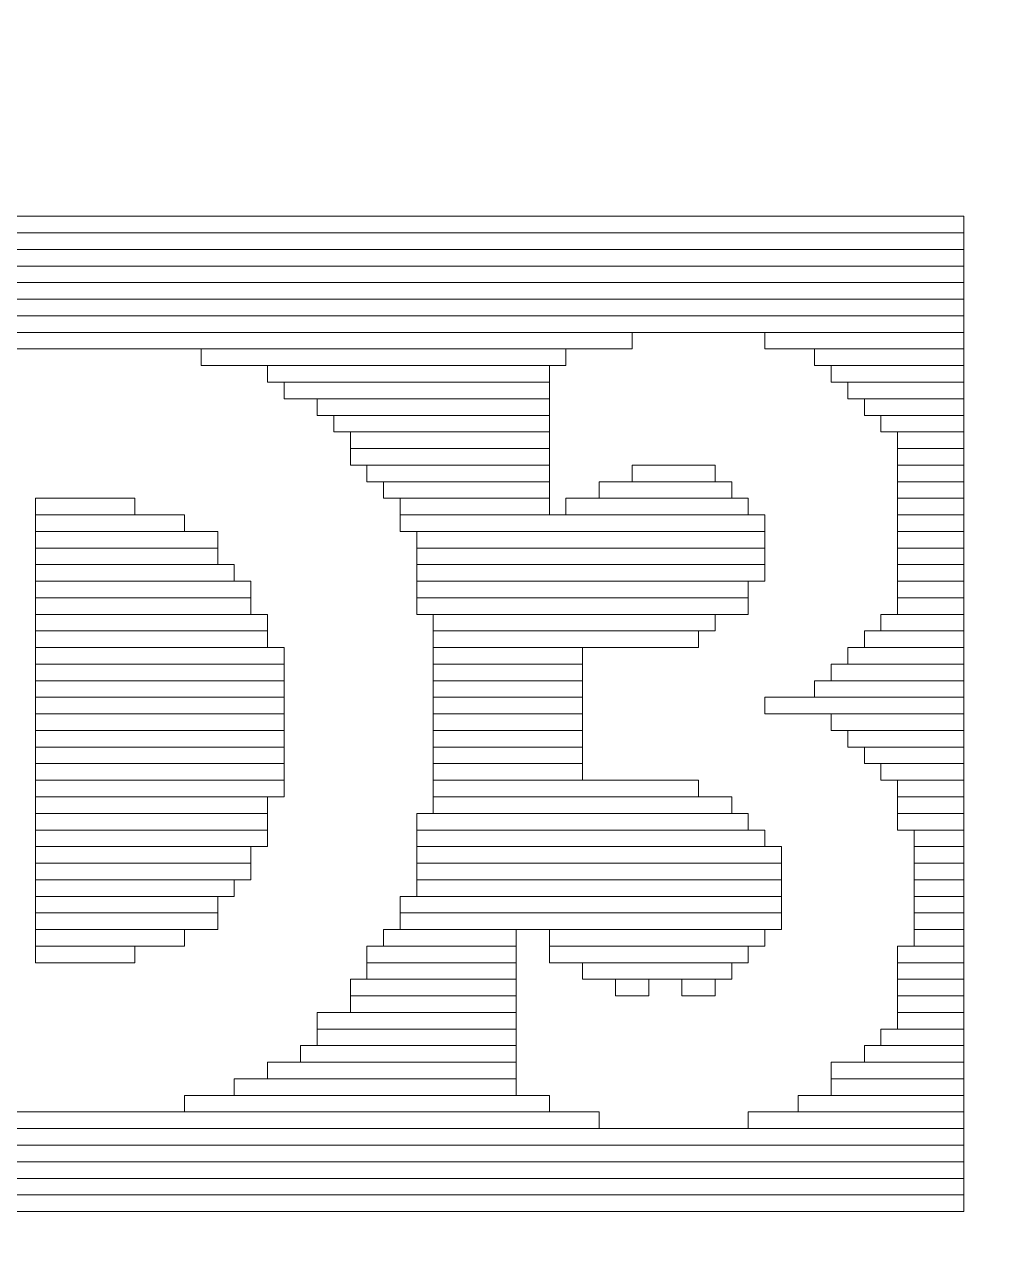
# Model space of a CAD drawing. Header units: millimetres. Extents: x -86 to 67, y -55 to 52.
# Drawn here: x 3.467 to 4.94, y -42.646 to -40.76 of the extents above; entities that cross this region are included whole.
import ezdxf

# ---------------------------------------------------------------- set-up
doc = ezdxf.new("R2010")
doc.units = ezdxf.units.MM
doc.header["$MEASUREMENT"] = 0
doc.layers.add('BG_OUTLINE', color=7, linetype='Continuous')
doc.layers.add('MA_PEN3', color=7, linetype='Continuous')

msp = doc.modelspace()

# ---------------------------------------------------------------- linework, layer by layer
at = {"layer": 'BG_OUTLINE', "color": 3, "lineweight": 9}
msp.add_open_spline([(-60.0926, 34.7331), (-60.0926, 34.7331), (63.7724, 34.7331), (63.7724, 34.7331), (63.7724, 34.7331), (64.585, 34.7336), (65.3646, 34.4113), (65.9396, 33.837), (65.9396, 33.837), (66.5146, 33.2627), (66.8379, 32.4797), (66.8384, 31.667), (66.8384, 31.667), (66.8384, 31.667), (66.8412, -52.28), (66.8412, -52.28), (66.8412, -52.28), (66.8412, -52.28), (66.8384, -52.1933), (66.8384, -52.1933), (66.8384, -52.1933), (66.8389, -53.006), (66.5166, -53.7856), (65.9424, -54.3606), (65.9424, -54.3606), (65.3681, -54.9356), (64.585, -55.2589), (63.7724, -55.2594), (63.7724, -55.2594), (63.7724, -55.2594), (-60.1869, -55.2594), (-60.1869, -55.2594), (-60.1869, -55.2594), (-60.1869, -55.2594), (-60.0853, -55.2518), (-60.0853, -55.2518), (-60.0853, -55.2518), (-60.8979, -55.2523), (-61.6775, -54.9299), (-62.2525, -54.3557), (-62.2525, -54.3557), (-62.8275, -53.7814), (-63.1508, -52.9984), (-63.1513, -52.1857), (-63.1513, -52.1857), (-63.1513, -52.1857), (-63.1587, 31.667), (-63.1587, 31.667), (-63.1587, 31.667), (-63.1592, 32.4797), (-62.8369, 33.2593), (-62.2626, 33.8343), (-62.2626, 33.8343), (-61.6883, 34.4093), (-60.9053, 34.7326), (-60.0926, 34.7331)], degree=3, knots=[0, 0, 0, 0, 0.071429, 0.071429, 0.071429, 0.071429, 0.142857, 0.142857, 0.142857, 0.142857, 0.214286, 0.214286, 0.214286, 0.214286, 0.285714, 0.285714, 0.285714, 0.285714, 0.357143, 0.357143, 0.357143, 0.357143, 0.428571, 0.428571, 0.428571, 0.428571, 0.5, 0.5, 0.5, 0.5, 0.571429, 0.571429, 0.571429, 0.571429, 0.642857, 0.642857, 0.642857, 0.642857, 0.714286, 0.714286, 0.714286, 0.714286, 0.785714, 0.785714, 0.785714, 0.785714, 0.857143, 0.857143, 0.857143, 0.857143, 0.928571, 0.928571, 0.928571, 0.928571, 1, 1, 1, 1], dxfattribs=at)
at = {"layer": 'MA_PEN3', "color": 5, "lineweight": 9}
for points in [[(-0.1489, -41.0786), (-0.1489, -41.0786), (-0.1489, -41.0532), (-0.1489, -41.0532), (-0.1489, -41.0532), (-0.1489, -41.0532), (4.9057, -41.0532), (4.9057, -41.0532), (4.9057, -41.0532), (4.9057, -41.0532), (4.9057, -41.0786), (4.9057, -41.0786), (4.9057, -41.0786), (4.9057, -41.0786), (-0.1489, -41.0786), (-0.1489, -41.0786)], [(-0.1489, -41.104), (-0.1489, -41.104), (-0.1489, -41.0786), (-0.1489, -41.0786), (-0.1489, -41.0786), (-0.1489, -41.0786), (4.9057, -41.0786), (4.9057, -41.0786), (4.9057, -41.0786), (4.9057, -41.0786), (4.9057, -41.104), (4.9057, -41.104), (4.9057, -41.104), (4.9057, -41.104), (-0.1489, -41.104), (-0.1489, -41.104)], [(-0.1489, -41.1294), (-0.1489, -41.1294), (-0.1489, -41.104), (-0.1489, -41.104), (-0.1489, -41.104), (-0.1489, -41.104), (4.9057, -41.104), (4.9057, -41.104), (4.9057, -41.104), (4.9057, -41.104), (4.9057, -41.1294), (4.9057, -41.1294), (4.9057, -41.1294), (4.9057, -41.1294), (-0.1489, -41.1294), (-0.1489, -41.1294)], [(-0.1489, -41.1548), (-0.1489, -41.1548), (-0.1489, -41.1294), (-0.1489, -41.1294), (-0.1489, -41.1294), (-0.1489, -41.1294), (4.9057, -41.1294), (4.9057, -41.1294), (4.9057, -41.1294), (4.9057, -41.1294), (4.9057, -41.1548), (4.9057, -41.1548), (4.9057, -41.1548), (4.9057, -41.1548), (-0.1489, -41.1548), (-0.1489, -41.1548)], [(-0.1489, -41.1802), (-0.1489, -41.1802), (-0.1489, -41.1548), (-0.1489, -41.1548), (-0.1489, -41.1548), (-0.1489, -41.1548), (4.9057, -41.1548), (4.9057, -41.1548), (4.9057, -41.1548), (4.9057, -41.1548), (4.9057, -41.1802), (4.9057, -41.1802), (4.9057, -41.1802), (4.9057, -41.1802), (-0.1489, -41.1802), (-0.1489, -41.1802)], [(-0.1489, -41.2056), (-0.1489, -41.2056), (-0.1489, -41.1802), (-0.1489, -41.1802), (-0.1489, -41.1802), (-0.1489, -41.1802), (4.9057, -41.1802), (4.9057, -41.1802), (4.9057, -41.1802), (4.9057, -41.1802), (4.9057, -41.2056), (4.9057, -41.2056), (4.9057, -41.2056), (4.9057, -41.2056), (-0.1489, -41.2056), (-0.1489, -41.2056)], [(-0.1489, -41.231), (-0.1489, -41.231), (-0.1489, -41.2056), (-0.1489, -41.2056), (-0.1489, -41.2056), (-0.1489, -41.2056), (4.9057, -41.2056), (4.9057, -41.2056), (4.9057, -41.2056), (4.9057, -41.2056), (4.9057, -41.231), (4.9057, -41.231), (4.9057, -41.231), (4.9057, -41.231), (-0.1489, -41.231), (-0.1489, -41.231)], [(-0.1489, -41.2564), (-0.1489, -41.2564), (-0.1489, -41.231), (-0.1489, -41.231), (-0.1489, -41.231), (-0.1489, -41.231), (4.3977, -41.231), (4.3977, -41.231), (4.3977, -41.231), (4.3977, -41.231), (4.3977, -41.2564), (4.3977, -41.2564), (4.3977, -41.2564), (4.3977, -41.2564), (-0.1489, -41.2564), (-0.1489, -41.2564)], [(4.6009, -41.2564), (4.6009, -41.2564), (4.6009, -41.231), (4.6009, -41.231), (4.6009, -41.231), (4.6009, -41.231), (4.9057, -41.231), (4.9057, -41.231), (4.9057, -41.231), (4.9057, -41.231), (4.9057, -41.2564), (4.9057, -41.2564), (4.9057, -41.2564), (4.9057, -41.2564), (4.6009, -41.2564), (4.6009, -41.2564)], [(3.7373, -41.2818), (3.7373, -41.2818), (3.7373, -41.2564), (3.7373, -41.2564), (3.7373, -41.2564), (3.7373, -41.2564), (4.2961, -41.2564), (4.2961, -41.2564), (4.2961, -41.2564), (4.2961, -41.2564), (4.2961, -41.2818), (4.2961, -41.2818), (4.2961, -41.2818), (4.2961, -41.2818), (3.7373, -41.2818), (3.7373, -41.2818)], [(4.6771, -41.2818), (4.6771, -41.2818), (4.6771, -41.2564), (4.6771, -41.2564), (4.6771, -41.2564), (4.6771, -41.2564), (4.9057, -41.2564), (4.9057, -41.2564), (4.9057, -41.2564), (4.9057, -41.2564), (4.9057, -41.2818), (4.9057, -41.2818), (4.9057, -41.2818), (4.9057, -41.2818), (4.6771, -41.2818), (4.6771, -41.2818)], [(3.8389, -41.3072), (3.8389, -41.3072), (3.8389, -41.2818), (3.8389, -41.2818), (3.8389, -41.2818), (3.8389, -41.2818), (4.2707, -41.2818), (4.2707, -41.2818), (4.2707, -41.2818), (4.2707, -41.2818), (4.2707, -41.3072), (4.2707, -41.3072), (4.2707, -41.3072), (4.2707, -41.3072), (3.8389, -41.3072), (3.8389, -41.3072)], [(4.7025, -41.3072), (4.7025, -41.3072), (4.7025, -41.2818), (4.7025, -41.2818), (4.7025, -41.2818), (4.7025, -41.2818), (4.9057, -41.2818), (4.9057, -41.2818), (4.9057, -41.2818), (4.9057, -41.2818), (4.9057, -41.3072), (4.9057, -41.3072), (4.9057, -41.3072), (4.9057, -41.3072), (4.7025, -41.3072), (4.7025, -41.3072)], [(3.8643, -41.3326), (3.8643, -41.3326), (3.8643, -41.3072), (3.8643, -41.3072), (3.8643, -41.3072), (3.8643, -41.3072), (4.2707, -41.3072), (4.2707, -41.3072), (4.2707, -41.3072), (4.2707, -41.3072), (4.2707, -41.3326), (4.2707, -41.3326), (4.2707, -41.3326), (4.2707, -41.3326), (3.8643, -41.3326), (3.8643, -41.3326)], [(4.7279, -41.3326), (4.7279, -41.3326), (4.7279, -41.3072), (4.7279, -41.3072), (4.7279, -41.3072), (4.7279, -41.3072), (4.9057, -41.3072), (4.9057, -41.3072), (4.9057, -41.3072), (4.9057, -41.3072), (4.9057, -41.3326), (4.9057, -41.3326), (4.9057, -41.3326), (4.9057, -41.3326), (4.7279, -41.3326), (4.7279, -41.3326)], [(3.9151, -41.358), (3.9151, -41.358), (3.9151, -41.3326), (3.9151, -41.3326), (3.9151, -41.3326), (3.9151, -41.3326), (4.2707, -41.3326), (4.2707, -41.3326), (4.2707, -41.3326), (4.2707, -41.3326), (4.2707, -41.358), (4.2707, -41.358), (4.2707, -41.358), (4.2707, -41.358), (3.9151, -41.358), (3.9151, -41.358)], [(4.7533, -41.358), (4.7533, -41.358), (4.7533, -41.3326), (4.7533, -41.3326), (4.7533, -41.3326), (4.7533, -41.3326), (4.9057, -41.3326), (4.9057, -41.3326), (4.9057, -41.3326), (4.9057, -41.3326), (4.9057, -41.358), (4.9057, -41.358), (4.9057, -41.358), (4.9057, -41.358), (4.7533, -41.358), (4.7533, -41.358)], [(3.9405, -41.3834), (3.9405, -41.3834), (3.9405, -41.358), (3.9405, -41.358), (3.9405, -41.358), (3.9405, -41.358), (4.2707, -41.358), (4.2707, -41.358), (4.2707, -41.358), (4.2707, -41.358), (4.2707, -41.3834), (4.2707, -41.3834), (4.2707, -41.3834), (4.2707, -41.3834), (3.9405, -41.3834), (3.9405, -41.3834)], [(4.7787, -41.3834), (4.7787, -41.3834), (4.7787, -41.358), (4.7787, -41.358), (4.7787, -41.358), (4.7787, -41.358), (4.9057, -41.358), (4.9057, -41.358), (4.9057, -41.358), (4.9057, -41.358), (4.9057, -41.3834), (4.9057, -41.3834), (4.9057, -41.3834), (4.9057, -41.3834), (4.7787, -41.3834), (4.7787, -41.3834)], [(3.9659, -41.4088), (3.9659, -41.4088), (3.9659, -41.3834), (3.9659, -41.3834), (3.9659, -41.3834), (3.9659, -41.3834), (4.2707, -41.3834), (4.2707, -41.3834), (4.2707, -41.3834), (4.2707, -41.3834), (4.2707, -41.4088), (4.2707, -41.4088), (4.2707, -41.4088), (4.2707, -41.4088), (3.9659, -41.4088), (3.9659, -41.4088)], [(4.8041, -41.4088), (4.8041, -41.4088), (4.8041, -41.3834), (4.8041, -41.3834), (4.8041, -41.3834), (4.8041, -41.3834), (4.9057, -41.3834), (4.9057, -41.3834), (4.9057, -41.3834), (4.9057, -41.3834), (4.9057, -41.4088), (4.9057, -41.4088), (4.9057, -41.4088), (4.9057, -41.4088), (4.8041, -41.4088), (4.8041, -41.4088)], [(3.9659, -41.4342), (3.9659, -41.4342), (3.9659, -41.4088), (3.9659, -41.4088), (3.9659, -41.4088), (3.9659, -41.4088), (4.2707, -41.4088), (4.2707, -41.4088), (4.2707, -41.4088), (4.2707, -41.4088), (4.2707, -41.4342), (4.2707, -41.4342), (4.2707, -41.4342), (4.2707, -41.4342), (3.9659, -41.4342), (3.9659, -41.4342)], [(4.8041, -41.4342), (4.8041, -41.4342), (4.8041, -41.4088), (4.8041, -41.4088), (4.8041, -41.4088), (4.8041, -41.4088), (4.9057, -41.4088), (4.9057, -41.4088), (4.9057, -41.4088), (4.9057, -41.4088), (4.9057, -41.4342), (4.9057, -41.4342), (4.9057, -41.4342), (4.9057, -41.4342), (4.8041, -41.4342), (4.8041, -41.4342)], [(3.9913, -41.4596), (3.9913, -41.4596), (3.9913, -41.4342), (3.9913, -41.4342), (3.9913, -41.4342), (3.9913, -41.4342), (4.2707, -41.4342), (4.2707, -41.4342), (4.2707, -41.4342), (4.2707, -41.4342), (4.2707, -41.4596), (4.2707, -41.4596), (4.2707, -41.4596), (4.2707, -41.4596), (3.9913, -41.4596), (3.9913, -41.4596)], [(4.3977, -41.4596), (4.3977, -41.4596), (4.3977, -41.4342), (4.3977, -41.4342), (4.3977, -41.4342), (4.3977, -41.4342), (4.5247, -41.4342), (4.5247, -41.4342), (4.5247, -41.4342), (4.5247, -41.4342), (4.5247, -41.4596), (4.5247, -41.4596), (4.5247, -41.4596), (4.5247, -41.4596), (4.3977, -41.4596), (4.3977, -41.4596)], [(4.8041, -41.4596), (4.8041, -41.4596), (4.8041, -41.4342), (4.8041, -41.4342), (4.8041, -41.4342), (4.8041, -41.4342), (4.9057, -41.4342), (4.9057, -41.4342), (4.9057, -41.4342), (4.9057, -41.4342), (4.9057, -41.4596), (4.9057, -41.4596), (4.9057, -41.4596), (4.9057, -41.4596), (4.8041, -41.4596), (4.8041, -41.4596)], [(4.0167, -41.485), (4.0167, -41.485), (4.0167, -41.4596), (4.0167, -41.4596), (4.0167, -41.4596), (4.0167, -41.4596), (4.2707, -41.4596), (4.2707, -41.4596), (4.2707, -41.4596), (4.2707, -41.4596), (4.2707, -41.485), (4.2707, -41.485), (4.2707, -41.485), (4.2707, -41.485), (4.0167, -41.485), (4.0167, -41.485)], [(4.3469, -41.485), (4.3469, -41.485), (4.3469, -41.4596), (4.3469, -41.4596), (4.3469, -41.4596), (4.3469, -41.4596), (4.5501, -41.4596), (4.5501, -41.4596), (4.5501, -41.4596), (4.5501, -41.4596), (4.5501, -41.485), (4.5501, -41.485), (4.5501, -41.485), (4.5501, -41.485), (4.3469, -41.485), (4.3469, -41.485)], [(4.8041, -41.485), (4.8041, -41.485), (4.8041, -41.4596), (4.8041, -41.4596), (4.8041, -41.4596), (4.8041, -41.4596), (4.9057, -41.4596), (4.9057, -41.4596), (4.9057, -41.4596), (4.9057, -41.4596), (4.9057, -41.485), (4.9057, -41.485), (4.9057, -41.485), (4.9057, -41.485), (4.8041, -41.485), (4.8041, -41.485)], [(3.4833, -41.5104), (3.4833, -41.5104), (3.4833, -41.485), (3.4833, -41.485), (3.4833, -41.485), (3.4833, -41.485), (3.6357, -41.485), (3.6357, -41.485), (3.6357, -41.485), (3.6357, -41.485), (3.6357, -41.5104), (3.6357, -41.5104), (3.6357, -41.5104), (3.6357, -41.5104), (3.4833, -41.5104), (3.4833, -41.5104)], [(4.0421, -41.5104), (4.0421, -41.5104), (4.0421, -41.485), (4.0421, -41.485), (4.0421, -41.485), (4.0421, -41.485), (4.2707, -41.485), (4.2707, -41.485), (4.2707, -41.485), (4.2707, -41.485), (4.2707, -41.5104), (4.2707, -41.5104), (4.2707, -41.5104), (4.2707, -41.5104), (4.0421, -41.5104), (4.0421, -41.5104)], [(4.2961, -41.5104), (4.2961, -41.5104), (4.2961, -41.485), (4.2961, -41.485), (4.2961, -41.485), (4.2961, -41.485), (4.5755, -41.485), (4.5755, -41.485), (4.5755, -41.485), (4.5755, -41.485), (4.5755, -41.5104), (4.5755, -41.5104), (4.5755, -41.5104), (4.5755, -41.5104), (4.2961, -41.5104), (4.2961, -41.5104)], [(4.8041, -41.5104), (4.8041, -41.5104), (4.8041, -41.485), (4.8041, -41.485), (4.8041, -41.485), (4.8041, -41.485), (4.9057, -41.485), (4.9057, -41.485), (4.9057, -41.485), (4.9057, -41.485), (4.9057, -41.5104), (4.9057, -41.5104), (4.9057, -41.5104), (4.9057, -41.5104), (4.8041, -41.5104), (4.8041, -41.5104)], [(3.4833, -41.5358), (3.4833, -41.5358), (3.4833, -41.5104), (3.4833, -41.5104), (3.4833, -41.5104), (3.4833, -41.5104), (3.7119, -41.5104), (3.7119, -41.5104), (3.7119, -41.5104), (3.7119, -41.5104), (3.7119, -41.5358), (3.7119, -41.5358), (3.7119, -41.5358), (3.7119, -41.5358), (3.4833, -41.5358), (3.4833, -41.5358)], [(4.0421, -41.5358), (4.0421, -41.5358), (4.0421, -41.5104), (4.0421, -41.5104), (4.0421, -41.5104), (4.0421, -41.5104), (4.6009, -41.5104), (4.6009, -41.5104), (4.6009, -41.5104), (4.6009, -41.5104), (4.6009, -41.5358), (4.6009, -41.5358), (4.6009, -41.5358), (4.6009, -41.5358), (4.0421, -41.5358), (4.0421, -41.5358)], [(4.8041, -41.5358), (4.8041, -41.5358), (4.8041, -41.5104), (4.8041, -41.5104), (4.8041, -41.5104), (4.8041, -41.5104), (4.9057, -41.5104), (4.9057, -41.5104), (4.9057, -41.5104), (4.9057, -41.5104), (4.9057, -41.5358), (4.9057, -41.5358), (4.9057, -41.5358), (4.9057, -41.5358), (4.8041, -41.5358), (4.8041, -41.5358)], [(3.4833, -41.5612), (3.4833, -41.5612), (3.4833, -41.5358), (3.4833, -41.5358), (3.4833, -41.5358), (3.4833, -41.5358), (3.7627, -41.5358), (3.7627, -41.5358), (3.7627, -41.5358), (3.7627, -41.5358), (3.7627, -41.5612), (3.7627, -41.5612), (3.7627, -41.5612), (3.7627, -41.5612), (3.4833, -41.5612), (3.4833, -41.5612)], [(4.0675, -41.5612), (4.0675, -41.5612), (4.0675, -41.5358), (4.0675, -41.5358), (4.0675, -41.5358), (4.0675, -41.5358), (4.6009, -41.5358), (4.6009, -41.5358), (4.6009, -41.5358), (4.6009, -41.5358), (4.6009, -41.5612), (4.6009, -41.5612), (4.6009, -41.5612), (4.6009, -41.5612), (4.0675, -41.5612), (4.0675, -41.5612)], [(4.8041, -41.5612), (4.8041, -41.5612), (4.8041, -41.5358), (4.8041, -41.5358), (4.8041, -41.5358), (4.8041, -41.5358), (4.9057, -41.5358), (4.9057, -41.5358), (4.9057, -41.5358), (4.9057, -41.5358), (4.9057, -41.5612), (4.9057, -41.5612), (4.9057, -41.5612), (4.9057, -41.5612), (4.8041, -41.5612), (4.8041, -41.5612)], [(3.4833, -41.5866), (3.4833, -41.5866), (3.4833, -41.5612), (3.4833, -41.5612), (3.4833, -41.5612), (3.4833, -41.5612), (3.7627, -41.5612), (3.7627, -41.5612), (3.7627, -41.5612), (3.7627, -41.5612), (3.7627, -41.5866), (3.7627, -41.5866), (3.7627, -41.5866), (3.7627, -41.5866), (3.4833, -41.5866), (3.4833, -41.5866)], [(4.0675, -41.5866), (4.0675, -41.5866), (4.0675, -41.5612), (4.0675, -41.5612), (4.0675, -41.5612), (4.0675, -41.5612), (4.6009, -41.5612), (4.6009, -41.5612), (4.6009, -41.5612), (4.6009, -41.5612), (4.6009, -41.5866), (4.6009, -41.5866), (4.6009, -41.5866), (4.6009, -41.5866), (4.0675, -41.5866), (4.0675, -41.5866)], [(4.8041, -41.5866), (4.8041, -41.5866), (4.8041, -41.5612), (4.8041, -41.5612), (4.8041, -41.5612), (4.8041, -41.5612), (4.9057, -41.5612), (4.9057, -41.5612), (4.9057, -41.5612), (4.9057, -41.5612), (4.9057, -41.5866), (4.9057, -41.5866), (4.9057, -41.5866), (4.9057, -41.5866), (4.8041, -41.5866), (4.8041, -41.5866)], [(3.4833, -41.612), (3.4833, -41.612), (3.4833, -41.5866), (3.4833, -41.5866), (3.4833, -41.5866), (3.4833, -41.5866), (3.7881, -41.5866), (3.7881, -41.5866), (3.7881, -41.5866), (3.7881, -41.5866), (3.7881, -41.612), (3.7881, -41.612), (3.7881, -41.612), (3.7881, -41.612), (3.4833, -41.612), (3.4833, -41.612)], [(4.0675, -41.612), (4.0675, -41.612), (4.0675, -41.5866), (4.0675, -41.5866), (4.0675, -41.5866), (4.0675, -41.5866), (4.6009, -41.5866), (4.6009, -41.5866), (4.6009, -41.5866), (4.6009, -41.5866), (4.6009, -41.612), (4.6009, -41.612), (4.6009, -41.612), (4.6009, -41.612), (4.0675, -41.612), (4.0675, -41.612)], [(4.8041, -41.612), (4.8041, -41.612), (4.8041, -41.5866), (4.8041, -41.5866), (4.8041, -41.5866), (4.8041, -41.5866), (4.9057, -41.5866), (4.9057, -41.5866), (4.9057, -41.5866), (4.9057, -41.5866), (4.9057, -41.612), (4.9057, -41.612), (4.9057, -41.612), (4.9057, -41.612), (4.8041, -41.612), (4.8041, -41.612)], [(3.4833, -41.6374), (3.4833, -41.6374), (3.4833, -41.612), (3.4833, -41.612), (3.4833, -41.612), (3.4833, -41.612), (3.8135, -41.612), (3.8135, -41.612), (3.8135, -41.612), (3.8135, -41.612), (3.8135, -41.6374), (3.8135, -41.6374), (3.8135, -41.6374), (3.8135, -41.6374), (3.4833, -41.6374), (3.4833, -41.6374)], [(4.0675, -41.6374), (4.0675, -41.6374), (4.0675, -41.612), (4.0675, -41.612), (4.0675, -41.612), (4.0675, -41.612), (4.5755, -41.612), (4.5755, -41.612), (4.5755, -41.612), (4.5755, -41.612), (4.5755, -41.6374), (4.5755, -41.6374), (4.5755, -41.6374), (4.5755, -41.6374), (4.0675, -41.6374), (4.0675, -41.6374)], [(4.8041, -41.6374), (4.8041, -41.6374), (4.8041, -41.612), (4.8041, -41.612), (4.8041, -41.612), (4.8041, -41.612), (4.9057, -41.612), (4.9057, -41.612), (4.9057, -41.612), (4.9057, -41.612), (4.9057, -41.6374), (4.9057, -41.6374), (4.9057, -41.6374), (4.9057, -41.6374), (4.8041, -41.6374), (4.8041, -41.6374)], [(3.4833, -41.6628), (3.4833, -41.6628), (3.4833, -41.6374), (3.4833, -41.6374), (3.4833, -41.6374), (3.4833, -41.6374), (3.8135, -41.6374), (3.8135, -41.6374), (3.8135, -41.6374), (3.8135, -41.6374), (3.8135, -41.6628), (3.8135, -41.6628), (3.8135, -41.6628), (3.8135, -41.6628), (3.4833, -41.6628), (3.4833, -41.6628)], [(4.0675, -41.6628), (4.0675, -41.6628), (4.0675, -41.6374), (4.0675, -41.6374), (4.0675, -41.6374), (4.0675, -41.6374), (4.5755, -41.6374), (4.5755, -41.6374), (4.5755, -41.6374), (4.5755, -41.6374), (4.5755, -41.6628), (4.5755, -41.6628), (4.5755, -41.6628), (4.5755, -41.6628), (4.0675, -41.6628), (4.0675, -41.6628)], [(4.8041, -41.6628), (4.8041, -41.6628), (4.8041, -41.6374), (4.8041, -41.6374), (4.8041, -41.6374), (4.8041, -41.6374), (4.9057, -41.6374), (4.9057, -41.6374), (4.9057, -41.6374), (4.9057, -41.6374), (4.9057, -41.6628), (4.9057, -41.6628), (4.9057, -41.6628), (4.9057, -41.6628), (4.8041, -41.6628), (4.8041, -41.6628)], [(3.4833, -41.6882), (3.4833, -41.6882), (3.4833, -41.6628), (3.4833, -41.6628), (3.4833, -41.6628), (3.4833, -41.6628), (3.8389, -41.6628), (3.8389, -41.6628), (3.8389, -41.6628), (3.8389, -41.6628), (3.8389, -41.6882), (3.8389, -41.6882), (3.8389, -41.6882), (3.8389, -41.6882), (3.4833, -41.6882), (3.4833, -41.6882)], [(4.0929, -41.6882), (4.0929, -41.6882), (4.0929, -41.6628), (4.0929, -41.6628), (4.0929, -41.6628), (4.0929, -41.6628), (4.5247, -41.6628), (4.5247, -41.6628), (4.5247, -41.6628), (4.5247, -41.6628), (4.5247, -41.6882), (4.5247, -41.6882), (4.5247, -41.6882), (4.5247, -41.6882), (4.0929, -41.6882), (4.0929, -41.6882)], [(4.7787, -41.6882), (4.7787, -41.6882), (4.7787, -41.6628), (4.7787, -41.6628), (4.7787, -41.6628), (4.7787, -41.6628), (4.9057, -41.6628), (4.9057, -41.6628), (4.9057, -41.6628), (4.9057, -41.6628), (4.9057, -41.6882), (4.9057, -41.6882), (4.9057, -41.6882), (4.9057, -41.6882), (4.7787, -41.6882), (4.7787, -41.6882)], [(3.4833, -41.7136), (3.4833, -41.7136), (3.4833, -41.6882), (3.4833, -41.6882), (3.4833, -41.6882), (3.4833, -41.6882), (3.8389, -41.6882), (3.8389, -41.6882), (3.8389, -41.6882), (3.8389, -41.6882), (3.8389, -41.7136), (3.8389, -41.7136), (3.8389, -41.7136), (3.8389, -41.7136), (3.4833, -41.7136), (3.4833, -41.7136)], [(4.0929, -41.7136), (4.0929, -41.7136), (4.0929, -41.6882), (4.0929, -41.6882), (4.0929, -41.6882), (4.0929, -41.6882), (4.4993, -41.6882), (4.4993, -41.6882), (4.4993, -41.6882), (4.4993, -41.6882), (4.4993, -41.7136), (4.4993, -41.7136), (4.4993, -41.7136), (4.4993, -41.7136), (4.0929, -41.7136), (4.0929, -41.7136)], [(4.7533, -41.7136), (4.7533, -41.7136), (4.7533, -41.6882), (4.7533, -41.6882), (4.7533, -41.6882), (4.7533, -41.6882), (4.9057, -41.6882), (4.9057, -41.6882), (4.9057, -41.6882), (4.9057, -41.6882), (4.9057, -41.7136), (4.9057, -41.7136), (4.9057, -41.7136), (4.9057, -41.7136), (4.7533, -41.7136), (4.7533, -41.7136)], [(3.4833, -41.739), (3.4833, -41.739), (3.4833, -41.7136), (3.4833, -41.7136), (3.4833, -41.7136), (3.4833, -41.7136), (3.8643, -41.7136), (3.8643, -41.7136), (3.8643, -41.7136), (3.8643, -41.7136), (3.8643, -41.739), (3.8643, -41.739), (3.8643, -41.739), (3.8643, -41.739), (3.4833, -41.739), (3.4833, -41.739)], [(4.0929, -41.739), (4.0929, -41.739), (4.0929, -41.7136), (4.0929, -41.7136), (4.0929, -41.7136), (4.0929, -41.7136), (4.3215, -41.7136), (4.3215, -41.7136), (4.3215, -41.7136), (4.3215, -41.7136), (4.3215, -41.739), (4.3215, -41.739), (4.3215, -41.739), (4.3215, -41.739), (4.0929, -41.739), (4.0929, -41.739)], [(4.7279, -41.739), (4.7279, -41.739), (4.7279, -41.7136), (4.7279, -41.7136), (4.7279, -41.7136), (4.7279, -41.7136), (4.9057, -41.7136), (4.9057, -41.7136), (4.9057, -41.7136), (4.9057, -41.7136), (4.9057, -41.739), (4.9057, -41.739), (4.9057, -41.739), (4.9057, -41.739), (4.7279, -41.739), (4.7279, -41.739)], [(3.4833, -41.7644), (3.4833, -41.7644), (3.4833, -41.739), (3.4833, -41.739), (3.4833, -41.739), (3.4833, -41.739), (3.8643, -41.739), (3.8643, -41.739), (3.8643, -41.739), (3.8643, -41.739), (3.8643, -41.7644), (3.8643, -41.7644), (3.8643, -41.7644), (3.8643, -41.7644), (3.4833, -41.7644), (3.4833, -41.7644)], [(4.0929, -41.7644), (4.0929, -41.7644), (4.0929, -41.739), (4.0929, -41.739), (4.0929, -41.739), (4.0929, -41.739), (4.3215, -41.739), (4.3215, -41.739), (4.3215, -41.739), (4.3215, -41.739), (4.3215, -41.7644), (4.3215, -41.7644), (4.3215, -41.7644), (4.3215, -41.7644), (4.0929, -41.7644), (4.0929, -41.7644)], [(4.7025, -41.7644), (4.7025, -41.7644), (4.7025, -41.739), (4.7025, -41.739), (4.7025, -41.739), (4.7025, -41.739), (4.9057, -41.739), (4.9057, -41.739), (4.9057, -41.739), (4.9057, -41.739), (4.9057, -41.7644), (4.9057, -41.7644), (4.9057, -41.7644), (4.9057, -41.7644), (4.7025, -41.7644), (4.7025, -41.7644)], [(3.4833, -41.7898), (3.4833, -41.7898), (3.4833, -41.7644), (3.4833, -41.7644), (3.4833, -41.7644), (3.4833, -41.7644), (3.8643, -41.7644), (3.8643, -41.7644), (3.8643, -41.7644), (3.8643, -41.7644), (3.8643, -41.7898), (3.8643, -41.7898), (3.8643, -41.7898), (3.8643, -41.7898), (3.4833, -41.7898), (3.4833, -41.7898)], [(4.0929, -41.7898), (4.0929, -41.7898), (4.0929, -41.7644), (4.0929, -41.7644), (4.0929, -41.7644), (4.0929, -41.7644), (4.3215, -41.7644), (4.3215, -41.7644), (4.3215, -41.7644), (4.3215, -41.7644), (4.3215, -41.7898), (4.3215, -41.7898), (4.3215, -41.7898), (4.3215, -41.7898), (4.0929, -41.7898), (4.0929, -41.7898)], [(4.6771, -41.7898), (4.6771, -41.7898), (4.6771, -41.7644), (4.6771, -41.7644), (4.6771, -41.7644), (4.6771, -41.7644), (4.9057, -41.7644), (4.9057, -41.7644), (4.9057, -41.7644), (4.9057, -41.7644), (4.9057, -41.7898), (4.9057, -41.7898), (4.9057, -41.7898), (4.9057, -41.7898), (4.6771, -41.7898), (4.6771, -41.7898)], [(3.4833, -41.8152), (3.4833, -41.8152), (3.4833, -41.7898), (3.4833, -41.7898), (3.4833, -41.7898), (3.4833, -41.7898), (3.8643, -41.7898), (3.8643, -41.7898), (3.8643, -41.7898), (3.8643, -41.7898), (3.8643, -41.8152), (3.8643, -41.8152), (3.8643, -41.8152), (3.8643, -41.8152), (3.4833, -41.8152), (3.4833, -41.8152)], [(4.0929, -41.8152), (4.0929, -41.8152), (4.0929, -41.7898), (4.0929, -41.7898), (4.0929, -41.7898), (4.0929, -41.7898), (4.3215, -41.7898), (4.3215, -41.7898), (4.3215, -41.7898), (4.3215, -41.7898), (4.3215, -41.8152), (4.3215, -41.8152), (4.3215, -41.8152), (4.3215, -41.8152), (4.0929, -41.8152), (4.0929, -41.8152)], [(4.6009, -41.8152), (4.6009, -41.8152), (4.6009, -41.7898), (4.6009, -41.7898), (4.6009, -41.7898), (4.6009, -41.7898), (4.9057, -41.7898), (4.9057, -41.7898), (4.9057, -41.7898), (4.9057, -41.7898), (4.9057, -41.8152), (4.9057, -41.8152), (4.9057, -41.8152), (4.9057, -41.8152), (4.6009, -41.8152), (4.6009, -41.8152)], [(3.4833, -41.8406), (3.4833, -41.8406), (3.4833, -41.8152), (3.4833, -41.8152), (3.4833, -41.8152), (3.4833, -41.8152), (3.8643, -41.8152), (3.8643, -41.8152), (3.8643, -41.8152), (3.8643, -41.8152), (3.8643, -41.8406), (3.8643, -41.8406), (3.8643, -41.8406), (3.8643, -41.8406), (3.4833, -41.8406), (3.4833, -41.8406)], [(4.0929, -41.8406), (4.0929, -41.8406), (4.0929, -41.8152), (4.0929, -41.8152), (4.0929, -41.8152), (4.0929, -41.8152), (4.3215, -41.8152), (4.3215, -41.8152), (4.3215, -41.8152), (4.3215, -41.8152), (4.3215, -41.8406), (4.3215, -41.8406), (4.3215, -41.8406), (4.3215, -41.8406), (4.0929, -41.8406), (4.0929, -41.8406)], [(4.7025, -41.8406), (4.7025, -41.8406), (4.7025, -41.8152), (4.7025, -41.8152), (4.7025, -41.8152), (4.7025, -41.8152), (4.9057, -41.8152), (4.9057, -41.8152), (4.9057, -41.8152), (4.9057, -41.8152), (4.9057, -41.8406), (4.9057, -41.8406), (4.9057, -41.8406), (4.9057, -41.8406), (4.7025, -41.8406), (4.7025, -41.8406)], [(3.4833, -41.866), (3.4833, -41.866), (3.4833, -41.8406), (3.4833, -41.8406), (3.4833, -41.8406), (3.4833, -41.8406), (3.8643, -41.8406), (3.8643, -41.8406), (3.8643, -41.8406), (3.8643, -41.8406), (3.8643, -41.866), (3.8643, -41.866), (3.8643, -41.866), (3.8643, -41.866), (3.4833, -41.866), (3.4833, -41.866)], [(4.0929, -41.866), (4.0929, -41.866), (4.0929, -41.8406), (4.0929, -41.8406), (4.0929, -41.8406), (4.0929, -41.8406), (4.3215, -41.8406), (4.3215, -41.8406), (4.3215, -41.8406), (4.3215, -41.8406), (4.3215, -41.866), (4.3215, -41.866), (4.3215, -41.866), (4.3215, -41.866), (4.0929, -41.866), (4.0929, -41.866)], [(4.7279, -41.866), (4.7279, -41.866), (4.7279, -41.8406), (4.7279, -41.8406), (4.7279, -41.8406), (4.7279, -41.8406), (4.9057, -41.8406), (4.9057, -41.8406), (4.9057, -41.8406), (4.9057, -41.8406), (4.9057, -41.866), (4.9057, -41.866), (4.9057, -41.866), (4.9057, -41.866), (4.7279, -41.866), (4.7279, -41.866)], [(3.4833, -41.8914), (3.4833, -41.8914), (3.4833, -41.866), (3.4833, -41.866), (3.4833, -41.866), (3.4833, -41.866), (3.8643, -41.866), (3.8643, -41.866), (3.8643, -41.866), (3.8643, -41.866), (3.8643, -41.8914), (3.8643, -41.8914), (3.8643, -41.8914), (3.8643, -41.8914), (3.4833, -41.8914), (3.4833, -41.8914)], [(4.0929, -41.8914), (4.0929, -41.8914), (4.0929, -41.866), (4.0929, -41.866), (4.0929, -41.866), (4.0929, -41.866), (4.3215, -41.866), (4.3215, -41.866), (4.3215, -41.866), (4.3215, -41.866), (4.3215, -41.8914), (4.3215, -41.8914), (4.3215, -41.8914), (4.3215, -41.8914), (4.0929, -41.8914), (4.0929, -41.8914)], [(4.7533, -41.8914), (4.7533, -41.8914), (4.7533, -41.866), (4.7533, -41.866), (4.7533, -41.866), (4.7533, -41.866), (4.9057, -41.866), (4.9057, -41.866), (4.9057, -41.866), (4.9057, -41.866), (4.9057, -41.8914), (4.9057, -41.8914), (4.9057, -41.8914), (4.9057, -41.8914), (4.7533, -41.8914), (4.7533, -41.8914)], [(3.4833, -41.9168), (3.4833, -41.9168), (3.4833, -41.8914), (3.4833, -41.8914), (3.4833, -41.8914), (3.4833, -41.8914), (3.8643, -41.8914), (3.8643, -41.8914), (3.8643, -41.8914), (3.8643, -41.8914), (3.8643, -41.9168), (3.8643, -41.9168), (3.8643, -41.9168), (3.8643, -41.9168), (3.4833, -41.9168), (3.4833, -41.9168)], [(4.0929, -41.9168), (4.0929, -41.9168), (4.0929, -41.8914), (4.0929, -41.8914), (4.0929, -41.8914), (4.0929, -41.8914), (4.3215, -41.8914), (4.3215, -41.8914), (4.3215, -41.8914), (4.3215, -41.8914), (4.3215, -41.9168), (4.3215, -41.9168), (4.3215, -41.9168), (4.3215, -41.9168), (4.0929, -41.9168), (4.0929, -41.9168)], [(4.7787, -41.9168), (4.7787, -41.9168), (4.7787, -41.8914), (4.7787, -41.8914), (4.7787, -41.8914), (4.7787, -41.8914), (4.9057, -41.8914), (4.9057, -41.8914), (4.9057, -41.8914), (4.9057, -41.8914), (4.9057, -41.9168), (4.9057, -41.9168), (4.9057, -41.9168), (4.9057, -41.9168), (4.7787, -41.9168), (4.7787, -41.9168)], [(3.4833, -41.9422), (3.4833, -41.9422), (3.4833, -41.9168), (3.4833, -41.9168), (3.4833, -41.9168), (3.4833, -41.9168), (3.8643, -41.9168), (3.8643, -41.9168), (3.8643, -41.9168), (3.8643, -41.9168), (3.8643, -41.9422), (3.8643, -41.9422), (3.8643, -41.9422), (3.8643, -41.9422), (3.4833, -41.9422), (3.4833, -41.9422)], [(4.0929, -41.9422), (4.0929, -41.9422), (4.0929, -41.9168), (4.0929, -41.9168), (4.0929, -41.9168), (4.0929, -41.9168), (4.4993, -41.9168), (4.4993, -41.9168), (4.4993, -41.9168), (4.4993, -41.9168), (4.4993, -41.9422), (4.4993, -41.9422), (4.4993, -41.9422), (4.4993, -41.9422), (4.0929, -41.9422), (4.0929, -41.9422)], [(4.8041, -41.9422), (4.8041, -41.9422), (4.8041, -41.9168), (4.8041, -41.9168), (4.8041, -41.9168), (4.8041, -41.9168), (4.9057, -41.9168), (4.9057, -41.9168), (4.9057, -41.9168), (4.9057, -41.9168), (4.9057, -41.9422), (4.9057, -41.9422), (4.9057, -41.9422), (4.9057, -41.9422), (4.8041, -41.9422), (4.8041, -41.9422)], [(3.4833, -41.9676), (3.4833, -41.9676), (3.4833, -41.9422), (3.4833, -41.9422), (3.4833, -41.9422), (3.4833, -41.9422), (3.8389, -41.9422), (3.8389, -41.9422), (3.8389, -41.9422), (3.8389, -41.9422), (3.8389, -41.9676), (3.8389, -41.9676), (3.8389, -41.9676), (3.8389, -41.9676), (3.4833, -41.9676), (3.4833, -41.9676)], [(4.0929, -41.9676), (4.0929, -41.9676), (4.0929, -41.9422), (4.0929, -41.9422), (4.0929, -41.9422), (4.0929, -41.9422), (4.5501, -41.9422), (4.5501, -41.9422), (4.5501, -41.9422), (4.5501, -41.9422), (4.5501, -41.9676), (4.5501, -41.9676), (4.5501, -41.9676), (4.5501, -41.9676), (4.0929, -41.9676), (4.0929, -41.9676)], [(4.8041, -41.9676), (4.8041, -41.9676), (4.8041, -41.9422), (4.8041, -41.9422), (4.8041, -41.9422), (4.8041, -41.9422), (4.9057, -41.9422), (4.9057, -41.9422), (4.9057, -41.9422), (4.9057, -41.9422), (4.9057, -41.9676), (4.9057, -41.9676), (4.9057, -41.9676), (4.9057, -41.9676), (4.8041, -41.9676), (4.8041, -41.9676)], [(3.4833, -41.993), (3.4833, -41.993), (3.4833, -41.9676), (3.4833, -41.9676), (3.4833, -41.9676), (3.4833, -41.9676), (3.8389, -41.9676), (3.8389, -41.9676), (3.8389, -41.9676), (3.8389, -41.9676), (3.8389, -41.993), (3.8389, -41.993), (3.8389, -41.993), (3.8389, -41.993), (3.4833, -41.993), (3.4833, -41.993)], [(4.0675, -41.993), (4.0675, -41.993), (4.0675, -41.9676), (4.0675, -41.9676), (4.0675, -41.9676), (4.0675, -41.9676), (4.5755, -41.9676), (4.5755, -41.9676), (4.5755, -41.9676), (4.5755, -41.9676), (4.5755, -41.993), (4.5755, -41.993), (4.5755, -41.993), (4.5755, -41.993), (4.0675, -41.993), (4.0675, -41.993)], [(4.8041, -41.993), (4.8041, -41.993), (4.8041, -41.9676), (4.8041, -41.9676), (4.8041, -41.9676), (4.8041, -41.9676), (4.9057, -41.9676), (4.9057, -41.9676), (4.9057, -41.9676), (4.9057, -41.9676), (4.9057, -41.993), (4.9057, -41.993), (4.9057, -41.993), (4.9057, -41.993), (4.8041, -41.993), (4.8041, -41.993)], [(3.4833, -42.0184), (3.4833, -42.0184), (3.4833, -41.993), (3.4833, -41.993), (3.4833, -41.993), (3.4833, -41.993), (3.8389, -41.993), (3.8389, -41.993), (3.8389, -41.993), (3.8389, -41.993), (3.8389, -42.0184), (3.8389, -42.0184), (3.8389, -42.0184), (3.8389, -42.0184), (3.4833, -42.0184), (3.4833, -42.0184)], [(4.0675, -42.0184), (4.0675, -42.0184), (4.0675, -41.993), (4.0675, -41.993), (4.0675, -41.993), (4.0675, -41.993), (4.6009, -41.993), (4.6009, -41.993), (4.6009, -41.993), (4.6009, -41.993), (4.6009, -42.0184), (4.6009, -42.0184), (4.6009, -42.0184), (4.6009, -42.0184), (4.0675, -42.0184), (4.0675, -42.0184)], [(4.8295, -42.0184), (4.8295, -42.0184), (4.8295, -41.993), (4.8295, -41.993), (4.8295, -41.993), (4.8295, -41.993), (4.9057, -41.993), (4.9057, -41.993), (4.9057, -41.993), (4.9057, -41.993), (4.9057, -42.0184), (4.9057, -42.0184), (4.9057, -42.0184), (4.9057, -42.0184), (4.8295, -42.0184), (4.8295, -42.0184)], [(3.4833, -42.0438), (3.4833, -42.0438), (3.4833, -42.0184), (3.4833, -42.0184), (3.4833, -42.0184), (3.4833, -42.0184), (3.8135, -42.0184), (3.8135, -42.0184), (3.8135, -42.0184), (3.8135, -42.0184), (3.8135, -42.0438), (3.8135, -42.0438), (3.8135, -42.0438), (3.8135, -42.0438), (3.4833, -42.0438), (3.4833, -42.0438)], [(4.0675, -42.0438), (4.0675, -42.0438), (4.0675, -42.0184), (4.0675, -42.0184), (4.0675, -42.0184), (4.0675, -42.0184), (4.6263, -42.0184), (4.6263, -42.0184), (4.6263, -42.0184), (4.6263, -42.0184), (4.6263, -42.0438), (4.6263, -42.0438), (4.6263, -42.0438), (4.6263, -42.0438), (4.0675, -42.0438), (4.0675, -42.0438)], [(4.8295, -42.0438), (4.8295, -42.0438), (4.8295, -42.0184), (4.8295, -42.0184), (4.8295, -42.0184), (4.8295, -42.0184), (4.9057, -42.0184), (4.9057, -42.0184), (4.9057, -42.0184), (4.9057, -42.0184), (4.9057, -42.0438), (4.9057, -42.0438), (4.9057, -42.0438), (4.9057, -42.0438), (4.8295, -42.0438), (4.8295, -42.0438)], [(3.4833, -42.0692), (3.4833, -42.0692), (3.4833, -42.0438), (3.4833, -42.0438), (3.4833, -42.0438), (3.4833, -42.0438), (3.8135, -42.0438), (3.8135, -42.0438), (3.8135, -42.0438), (3.8135, -42.0438), (3.8135, -42.0692), (3.8135, -42.0692), (3.8135, -42.0692), (3.8135, -42.0692), (3.4833, -42.0692), (3.4833, -42.0692)], [(4.0675, -42.0692), (4.0675, -42.0692), (4.0675, -42.0438), (4.0675, -42.0438), (4.0675, -42.0438), (4.0675, -42.0438), (4.6263, -42.0438), (4.6263, -42.0438), (4.6263, -42.0438), (4.6263, -42.0438), (4.6263, -42.0692), (4.6263, -42.0692), (4.6263, -42.0692), (4.6263, -42.0692), (4.0675, -42.0692), (4.0675, -42.0692)], [(4.8295, -42.0692), (4.8295, -42.0692), (4.8295, -42.0438), (4.8295, -42.0438), (4.8295, -42.0438), (4.8295, -42.0438), (4.9057, -42.0438), (4.9057, -42.0438), (4.9057, -42.0438), (4.9057, -42.0438), (4.9057, -42.0692), (4.9057, -42.0692), (4.9057, -42.0692), (4.9057, -42.0692), (4.8295, -42.0692), (4.8295, -42.0692)], [(3.4833, -42.0946), (3.4833, -42.0946), (3.4833, -42.0692), (3.4833, -42.0692), (3.4833, -42.0692), (3.4833, -42.0692), (3.7881, -42.0692), (3.7881, -42.0692), (3.7881, -42.0692), (3.7881, -42.0692), (3.7881, -42.0946), (3.7881, -42.0946), (3.7881, -42.0946), (3.7881, -42.0946), (3.4833, -42.0946), (3.4833, -42.0946)], [(4.0675, -42.0946), (4.0675, -42.0946), (4.0675, -42.0692), (4.0675, -42.0692), (4.0675, -42.0692), (4.0675, -42.0692), (4.6263, -42.0692), (4.6263, -42.0692), (4.6263, -42.0692), (4.6263, -42.0692), (4.6263, -42.0946), (4.6263, -42.0946), (4.6263, -42.0946), (4.6263, -42.0946), (4.0675, -42.0946), (4.0675, -42.0946)], [(4.8295, -42.0946), (4.8295, -42.0946), (4.8295, -42.0692), (4.8295, -42.0692), (4.8295, -42.0692), (4.8295, -42.0692), (4.9057, -42.0692), (4.9057, -42.0692), (4.9057, -42.0692), (4.9057, -42.0692), (4.9057, -42.0946), (4.9057, -42.0946), (4.9057, -42.0946), (4.9057, -42.0946), (4.8295, -42.0946), (4.8295, -42.0946)], [(3.4833, -42.12), (3.4833, -42.12), (3.4833, -42.0946), (3.4833, -42.0946), (3.4833, -42.0946), (3.4833, -42.0946), (3.7627, -42.0946), (3.7627, -42.0946), (3.7627, -42.0946), (3.7627, -42.0946), (3.7627, -42.12), (3.7627, -42.12), (3.7627, -42.12), (3.7627, -42.12), (3.4833, -42.12), (3.4833, -42.12)], [(4.0421, -42.12), (4.0421, -42.12), (4.0421, -42.0946), (4.0421, -42.0946), (4.0421, -42.0946), (4.0421, -42.0946), (4.6263, -42.0946), (4.6263, -42.0946), (4.6263, -42.0946), (4.6263, -42.0946), (4.6263, -42.12), (4.6263, -42.12), (4.6263, -42.12), (4.6263, -42.12), (4.0421, -42.12), (4.0421, -42.12)], [(4.8295, -42.12), (4.8295, -42.12), (4.8295, -42.0946), (4.8295, -42.0946), (4.8295, -42.0946), (4.8295, -42.0946), (4.9057, -42.0946), (4.9057, -42.0946), (4.9057, -42.0946), (4.9057, -42.0946), (4.9057, -42.12), (4.9057, -42.12), (4.9057, -42.12), (4.9057, -42.12), (4.8295, -42.12), (4.8295, -42.12)], [(3.4833, -42.1454), (3.4833, -42.1454), (3.4833, -42.12), (3.4833, -42.12), (3.4833, -42.12), (3.4833, -42.12), (3.7627, -42.12), (3.7627, -42.12), (3.7627, -42.12), (3.7627, -42.12), (3.7627, -42.1454), (3.7627, -42.1454), (3.7627, -42.1454), (3.7627, -42.1454), (3.4833, -42.1454), (3.4833, -42.1454)], [(4.0421, -42.1454), (4.0421, -42.1454), (4.0421, -42.12), (4.0421, -42.12), (4.0421, -42.12), (4.0421, -42.12), (4.6263, -42.12), (4.6263, -42.12), (4.6263, -42.12), (4.6263, -42.12), (4.6263, -42.1454), (4.6263, -42.1454), (4.6263, -42.1454), (4.6263, -42.1454), (4.0421, -42.1454), (4.0421, -42.1454)], [(4.8295, -42.1454), (4.8295, -42.1454), (4.8295, -42.12), (4.8295, -42.12), (4.8295, -42.12), (4.8295, -42.12), (4.9057, -42.12), (4.9057, -42.12), (4.9057, -42.12), (4.9057, -42.12), (4.9057, -42.1454), (4.9057, -42.1454), (4.9057, -42.1454), (4.9057, -42.1454), (4.8295, -42.1454), (4.8295, -42.1454)], [(3.4833, -42.1708), (3.4833, -42.1708), (3.4833, -42.1454), (3.4833, -42.1454), (3.4833, -42.1454), (3.4833, -42.1454), (3.7119, -42.1454), (3.7119, -42.1454), (3.7119, -42.1454), (3.7119, -42.1454), (3.7119, -42.1708), (3.7119, -42.1708), (3.7119, -42.1708), (3.7119, -42.1708), (3.4833, -42.1708), (3.4833, -42.1708)], [(4.0167, -42.1708), (4.0167, -42.1708), (4.0167, -42.1454), (4.0167, -42.1454), (4.0167, -42.1454), (4.0167, -42.1454), (4.2199, -42.1454), (4.2199, -42.1454), (4.2199, -42.1454), (4.2199, -42.1454), (4.2199, -42.1708), (4.2199, -42.1708), (4.2199, -42.1708), (4.2199, -42.1708), (4.0167, -42.1708), (4.0167, -42.1708)], [(4.2707, -42.1708), (4.2707, -42.1708), (4.2707, -42.1454), (4.2707, -42.1454), (4.2707, -42.1454), (4.2707, -42.1454), (4.6009, -42.1454), (4.6009, -42.1454), (4.6009, -42.1454), (4.6009, -42.1454), (4.6009, -42.1708), (4.6009, -42.1708), (4.6009, -42.1708), (4.6009, -42.1708), (4.2707, -42.1708), (4.2707, -42.1708)], [(4.8295, -42.1708), (4.8295, -42.1708), (4.8295, -42.1454), (4.8295, -42.1454), (4.8295, -42.1454), (4.8295, -42.1454), (4.9057, -42.1454), (4.9057, -42.1454), (4.9057, -42.1454), (4.9057, -42.1454), (4.9057, -42.1708), (4.9057, -42.1708), (4.9057, -42.1708), (4.9057, -42.1708), (4.8295, -42.1708), (4.8295, -42.1708)], [(3.4833, -42.1962), (3.4833, -42.1962), (3.4833, -42.1708), (3.4833, -42.1708), (3.4833, -42.1708), (3.4833, -42.1708), (3.6357, -42.1708), (3.6357, -42.1708), (3.6357, -42.1708), (3.6357, -42.1708), (3.6357, -42.1962), (3.6357, -42.1962), (3.6357, -42.1962), (3.6357, -42.1962), (3.4833, -42.1962), (3.4833, -42.1962)], [(3.9913, -42.1962), (3.9913, -42.1962), (3.9913, -42.1708), (3.9913, -42.1708), (3.9913, -42.1708), (3.9913, -42.1708), (4.2199, -42.1708), (4.2199, -42.1708), (4.2199, -42.1708), (4.2199, -42.1708), (4.2199, -42.1962), (4.2199, -42.1962), (4.2199, -42.1962), (4.2199, -42.1962), (3.9913, -42.1962), (3.9913, -42.1962)], [(4.2707, -42.1962), (4.2707, -42.1962), (4.2707, -42.1708), (4.2707, -42.1708), (4.2707, -42.1708), (4.2707, -42.1708), (4.5755, -42.1708), (4.5755, -42.1708), (4.5755, -42.1708), (4.5755, -42.1708), (4.5755, -42.1962), (4.5755, -42.1962), (4.5755, -42.1962), (4.5755, -42.1962), (4.2707, -42.1962), (4.2707, -42.1962)], [(4.8041, -42.1962), (4.8041, -42.1962), (4.8041, -42.1708), (4.8041, -42.1708), (4.8041, -42.1708), (4.8041, -42.1708), (4.9057, -42.1708), (4.9057, -42.1708), (4.9057, -42.1708), (4.9057, -42.1708), (4.9057, -42.1962), (4.9057, -42.1962), (4.9057, -42.1962), (4.9057, -42.1962), (4.8041, -42.1962), (4.8041, -42.1962)], [(3.9913, -42.2216), (3.9913, -42.2216), (3.9913, -42.1962), (3.9913, -42.1962), (3.9913, -42.1962), (3.9913, -42.1962), (4.2199, -42.1962), (4.2199, -42.1962), (4.2199, -42.1962), (4.2199, -42.1962), (4.2199, -42.2216), (4.2199, -42.2216), (4.2199, -42.2216), (4.2199, -42.2216), (3.9913, -42.2216), (3.9913, -42.2216)], [(4.3215, -42.2216), (4.3215, -42.2216), (4.3215, -42.1962), (4.3215, -42.1962), (4.3215, -42.1962), (4.3215, -42.1962), (4.5501, -42.1962), (4.5501, -42.1962), (4.5501, -42.1962), (4.5501, -42.1962), (4.5501, -42.2216), (4.5501, -42.2216), (4.5501, -42.2216), (4.5501, -42.2216), (4.3215, -42.2216), (4.3215, -42.2216)], [(4.8041, -42.2216), (4.8041, -42.2216), (4.8041, -42.1962), (4.8041, -42.1962), (4.8041, -42.1962), (4.8041, -42.1962), (4.9057, -42.1962), (4.9057, -42.1962), (4.9057, -42.1962), (4.9057, -42.1962), (4.9057, -42.2216), (4.9057, -42.2216), (4.9057, -42.2216), (4.9057, -42.2216), (4.8041, -42.2216), (4.8041, -42.2216)], [(3.9659, -42.247), (3.9659, -42.247), (3.9659, -42.2216), (3.9659, -42.2216), (3.9659, -42.2216), (3.9659, -42.2216), (4.2199, -42.2216), (4.2199, -42.2216), (4.2199, -42.2216), (4.2199, -42.2216), (4.2199, -42.247), (4.2199, -42.247), (4.2199, -42.247), (4.2199, -42.247), (3.9659, -42.247), (3.9659, -42.247)], [(4.3723, -42.247), (4.3723, -42.247), (4.3723, -42.2216), (4.3723, -42.2216), (4.3723, -42.2216), (4.3723, -42.2216), (4.4231, -42.2216), (4.4231, -42.2216), (4.4231, -42.2216), (4.4231, -42.2216), (4.4231, -42.247), (4.4231, -42.247), (4.4231, -42.247), (4.4231, -42.247), (4.3723, -42.247), (4.3723, -42.247)], [(4.4739, -42.247), (4.4739, -42.247), (4.4739, -42.2216), (4.4739, -42.2216), (4.4739, -42.2216), (4.4739, -42.2216), (4.5247, -42.2216), (4.5247, -42.2216), (4.5247, -42.2216), (4.5247, -42.2216), (4.5247, -42.247), (4.5247, -42.247), (4.5247, -42.247), (4.5247, -42.247), (4.4739, -42.247), (4.4739, -42.247)], [(4.8041, -42.247), (4.8041, -42.247), (4.8041, -42.2216), (4.8041, -42.2216), (4.8041, -42.2216), (4.8041, -42.2216), (4.9057, -42.2216), (4.9057, -42.2216), (4.9057, -42.2216), (4.9057, -42.2216), (4.9057, -42.247), (4.9057, -42.247), (4.9057, -42.247), (4.9057, -42.247), (4.8041, -42.247), (4.8041, -42.247)], [(3.9659, -42.2724), (3.9659, -42.2724), (3.9659, -42.247), (3.9659, -42.247), (3.9659, -42.247), (3.9659, -42.247), (4.2199, -42.247), (4.2199, -42.247), (4.2199, -42.247), (4.2199, -42.247), (4.2199, -42.2724), (4.2199, -42.2724), (4.2199, -42.2724), (4.2199, -42.2724), (3.9659, -42.2724), (3.9659, -42.2724)], [(4.8041, -42.2724), (4.8041, -42.2724), (4.8041, -42.247), (4.8041, -42.247), (4.8041, -42.247), (4.8041, -42.247), (4.9057, -42.247), (4.9057, -42.247), (4.9057, -42.247), (4.9057, -42.247), (4.9057, -42.2724), (4.9057, -42.2724), (4.9057, -42.2724), (4.9057, -42.2724), (4.8041, -42.2724), (4.8041, -42.2724)], [(3.9151, -42.2978), (3.9151, -42.2978), (3.9151, -42.2724), (3.9151, -42.2724), (3.9151, -42.2724), (3.9151, -42.2724), (4.2199, -42.2724), (4.2199, -42.2724), (4.2199, -42.2724), (4.2199, -42.2724), (4.2199, -42.2978), (4.2199, -42.2978), (4.2199, -42.2978), (4.2199, -42.2978), (3.9151, -42.2978), (3.9151, -42.2978)], [(4.8041, -42.2978), (4.8041, -42.2978), (4.8041, -42.2724), (4.8041, -42.2724), (4.8041, -42.2724), (4.8041, -42.2724), (4.9057, -42.2724), (4.9057, -42.2724), (4.9057, -42.2724), (4.9057, -42.2724), (4.9057, -42.2978), (4.9057, -42.2978), (4.9057, -42.2978), (4.9057, -42.2978), (4.8041, -42.2978), (4.8041, -42.2978)], [(3.9151, -42.3232), (3.9151, -42.3232), (3.9151, -42.2978), (3.9151, -42.2978), (3.9151, -42.2978), (3.9151, -42.2978), (4.2199, -42.2978), (4.2199, -42.2978), (4.2199, -42.2978), (4.2199, -42.2978), (4.2199, -42.3232), (4.2199, -42.3232), (4.2199, -42.3232), (4.2199, -42.3232), (3.9151, -42.3232), (3.9151, -42.3232)], [(4.7787, -42.3232), (4.7787, -42.3232), (4.7787, -42.2978), (4.7787, -42.2978), (4.7787, -42.2978), (4.7787, -42.2978), (4.9057, -42.2978), (4.9057, -42.2978), (4.9057, -42.2978), (4.9057, -42.2978), (4.9057, -42.3232), (4.9057, -42.3232), (4.9057, -42.3232), (4.9057, -42.3232), (4.7787, -42.3232), (4.7787, -42.3232)], [(3.8897, -42.3486), (3.8897, -42.3486), (3.8897, -42.3232), (3.8897, -42.3232), (3.8897, -42.3232), (3.8897, -42.3232), (4.2199, -42.3232), (4.2199, -42.3232), (4.2199, -42.3232), (4.2199, -42.3232), (4.2199, -42.3486), (4.2199, -42.3486), (4.2199, -42.3486), (4.2199, -42.3486), (3.8897, -42.3486), (3.8897, -42.3486)], [(4.7533, -42.3486), (4.7533, -42.3486), (4.7533, -42.3232), (4.7533, -42.3232), (4.7533, -42.3232), (4.7533, -42.3232), (4.9057, -42.3232), (4.9057, -42.3232), (4.9057, -42.3232), (4.9057, -42.3232), (4.9057, -42.3486), (4.9057, -42.3486), (4.9057, -42.3486), (4.9057, -42.3486), (4.7533, -42.3486), (4.7533, -42.3486)], [(3.8389, -42.374), (3.8389, -42.374), (3.8389, -42.3486), (3.8389, -42.3486), (3.8389, -42.3486), (3.8389, -42.3486), (4.2199, -42.3486), (4.2199, -42.3486), (4.2199, -42.3486), (4.2199, -42.3486), (4.2199, -42.374), (4.2199, -42.374), (4.2199, -42.374), (4.2199, -42.374), (3.8389, -42.374), (3.8389, -42.374)], [(4.7025, -42.374), (4.7025, -42.374), (4.7025, -42.3486), (4.7025, -42.3486), (4.7025, -42.3486), (4.7025, -42.3486), (4.9057, -42.3486), (4.9057, -42.3486), (4.9057, -42.3486), (4.9057, -42.3486), (4.9057, -42.374), (4.9057, -42.374), (4.9057, -42.374), (4.9057, -42.374), (4.7025, -42.374), (4.7025, -42.374)], [(3.7881, -42.3994), (3.7881, -42.3994), (3.7881, -42.374), (3.7881, -42.374), (3.7881, -42.374), (3.7881, -42.374), (4.2199, -42.374), (4.2199, -42.374), (4.2199, -42.374), (4.2199, -42.374), (4.2199, -42.3994), (4.2199, -42.3994), (4.2199, -42.3994), (4.2199, -42.3994), (3.7881, -42.3994), (3.7881, -42.3994)], [(4.7025, -42.3994), (4.7025, -42.3994), (4.7025, -42.374), (4.7025, -42.374), (4.7025, -42.374), (4.7025, -42.374), (4.9057, -42.374), (4.9057, -42.374), (4.9057, -42.374), (4.9057, -42.374), (4.9057, -42.3994), (4.9057, -42.3994), (4.9057, -42.3994), (4.9057, -42.3994), (4.7025, -42.3994), (4.7025, -42.3994)], [(3.7119, -42.4248), (3.7119, -42.4248), (3.7119, -42.3994), (3.7119, -42.3994), (3.7119, -42.3994), (3.7119, -42.3994), (4.2707, -42.3994), (4.2707, -42.3994), (4.2707, -42.3994), (4.2707, -42.3994), (4.2707, -42.4248), (4.2707, -42.4248), (4.2707, -42.4248), (4.2707, -42.4248), (3.7119, -42.4248), (3.7119, -42.4248)], [(4.6517, -42.4248), (4.6517, -42.4248), (4.6517, -42.3994), (4.6517, -42.3994), (4.6517, -42.3994), (4.6517, -42.3994), (4.9057, -42.3994), (4.9057, -42.3994), (4.9057, -42.3994), (4.9057, -42.3994), (4.9057, -42.4248), (4.9057, -42.4248), (4.9057, -42.4248), (4.9057, -42.4248), (4.6517, -42.4248), (4.6517, -42.4248)], [(-0.1489, -42.4502), (-0.1489, -42.4502), (-0.1489, -42.4248), (-0.1489, -42.4248), (-0.1489, -42.4248), (-0.1489, -42.4248), (4.3469, -42.4248), (4.3469, -42.4248), (4.3469, -42.4248), (4.3469, -42.4248), (4.3469, -42.4502), (4.3469, -42.4502), (4.3469, -42.4502), (4.3469, -42.4502), (-0.1489, -42.4502), (-0.1489, -42.4502)], [(4.5755, -42.4502), (4.5755, -42.4502), (4.5755, -42.4248), (4.5755, -42.4248), (4.5755, -42.4248), (4.5755, -42.4248), (4.9057, -42.4248), (4.9057, -42.4248), (4.9057, -42.4248), (4.9057, -42.4248), (4.9057, -42.4502), (4.9057, -42.4502), (4.9057, -42.4502), (4.9057, -42.4502), (4.5755, -42.4502), (4.5755, -42.4502)], [(-0.1489, -42.4756), (-0.1489, -42.4756), (-0.1489, -42.4502), (-0.1489, -42.4502), (-0.1489, -42.4502), (-0.1489, -42.4502), (4.9057, -42.4502), (4.9057, -42.4502), (4.9057, -42.4502), (4.9057, -42.4502), (4.9057, -42.4756), (4.9057, -42.4756), (4.9057, -42.4756), (4.9057, -42.4756), (-0.1489, -42.4756), (-0.1489, -42.4756)], [(-0.1489, -42.501), (-0.1489, -42.501), (-0.1489, -42.4756), (-0.1489, -42.4756), (-0.1489, -42.4756), (-0.1489, -42.4756), (4.9057, -42.4756), (4.9057, -42.4756), (4.9057, -42.4756), (4.9057, -42.4756), (4.9057, -42.501), (4.9057, -42.501), (4.9057, -42.501), (4.9057, -42.501), (-0.1489, -42.501), (-0.1489, -42.501)], [(-0.1489, -42.5264), (-0.1489, -42.5264), (-0.1489, -42.501), (-0.1489, -42.501), (-0.1489, -42.501), (-0.1489, -42.501), (4.9057, -42.501), (4.9057, -42.501), (4.9057, -42.501), (4.9057, -42.501), (4.9057, -42.5264), (4.9057, -42.5264), (4.9057, -42.5264), (4.9057, -42.5264), (-0.1489, -42.5264), (-0.1489, -42.5264)], [(-0.1489, -42.5518), (-0.1489, -42.5518), (-0.1489, -42.5264), (-0.1489, -42.5264), (-0.1489, -42.5264), (-0.1489, -42.5264), (4.9057, -42.5264), (4.9057, -42.5264), (4.9057, -42.5264), (4.9057, -42.5264), (4.9057, -42.5518), (4.9057, -42.5518), (4.9057, -42.5518), (4.9057, -42.5518), (-0.1489, -42.5518), (-0.1489, -42.5518)], [(-0.1489, -42.5772), (-0.1489, -42.5772), (-0.1489, -42.5518), (-0.1489, -42.5518), (-0.1489, -42.5518), (-0.1489, -42.5518), (4.9057, -42.5518), (4.9057, -42.5518), (4.9057, -42.5518), (4.9057, -42.5518), (4.9057, -42.5772), (4.9057, -42.5772), (4.9057, -42.5772), (4.9057, -42.5772), (-0.1489, -42.5772), (-0.1489, -42.5772)]]:
    msp.add_open_spline(points, degree=3, knots=[0, 0, 0, 0, 0.25, 0.25, 0.25, 0.25, 0.5, 0.5, 0.5, 0.5, 0.75, 0.75, 0.75, 0.75, 1, 1, 1, 1], dxfattribs=at)

doc.saveas('drawing.dxf')
